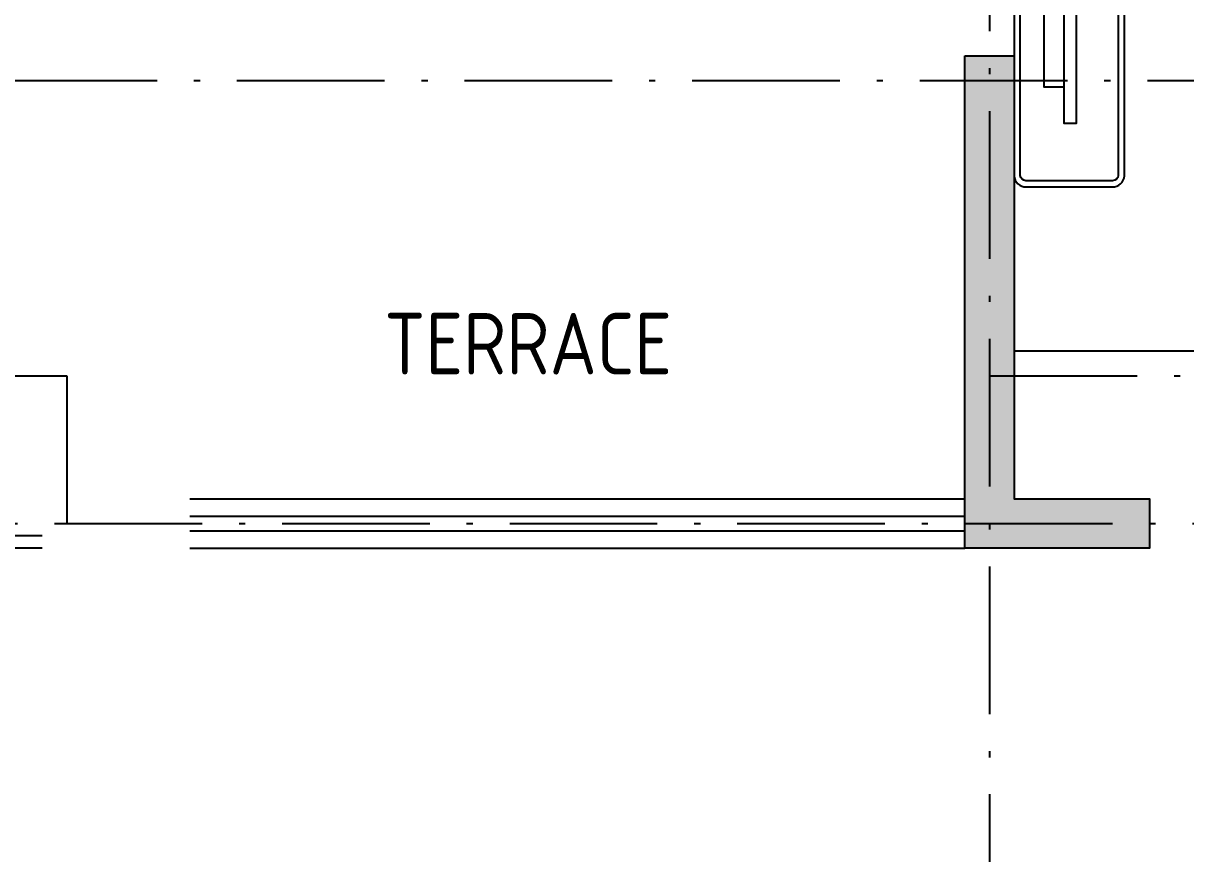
# Model space of a CAD drawing. Extents: x 94328 to 153134, y 57446 to 99026.
# Drawn here: x 112478 to 117203, y 72452 to 75858 of the extents above; entities that cross this region are included whole.
import ezdxf

# ---------------------------------------------------------------- set-up
doc = ezdxf.new("R2010")
doc.units = 0
doc.header["$LTSCALE"] = 1000
doc.header["$MEASUREMENT"] = 0
for name, pattern in [('ACAD_ISO04W100', [30.5, 24, -3, 0.5, -3]), ('ACAD_ISO10W100', [18.5, 12, -3, 0.5, -3]), ('CONTINOUS', [0])]:
    doc.linetypes.add(name, pattern=pattern)
for name, color, linetype in [('DOTE', 1, 'ACAD_ISO04W100'), ('PUB_TEXT', 7, 'CONTINUOUS'), ('WINDOW', 85, 'CONTINUOUS'), ('剪力墙', 8, 'CONTINOUS'), ('家具', 44, 'CONTINUOUS'), ('栏杆', 42, 'CONTINUOUS')]:
    doc.layers.add(name, color=color, linetype=linetype)
doc.styles.get("Standard").update_dxf_attribs({"font": 'GBENOR', "bigfont": 'GBCBIG'})

# ---------------------------------------------------------------- blocks, each defined once
blk = doc.blocks.new('A$C1D226055')
at = {"layer": '家具'}
blk.add_lwpolyline([(424.2, 1730.1, -0.395939), (473.6, 1685.7), (473.6, 44.5, -0.395939), (424.2, 0), (74.4, 0, -0.395939), (25, 44.5), (25, 1685.7, -0.395939), (74.4, 1730.1)], format="xyb", close=True, dxfattribs=at)
at = {"layer": '家具', "color": 8}
for points in [[(426.2, 1705.1), (72.4, 1705.1)], [(50, 1685.7), (50, 44.5)], [(448.6, 44.5), (448.6, 1685.7)], [(72.4, 25), (426.2, 25)]]:
    blk.add_lwpolyline(points, dxfattribs=at)
at = {"layer": '家具'}
for points in [[(269.6, 1572.1), (221.9, 1572.1), (221.9, 258.1), (269.6, 258.1)], [(269.6, 1423.7), (352.7, 1423.7), (352.7, 406.4), (269.6, 406.4)]]:
    blk.add_lwpolyline(points, close=True, dxfattribs=at)
at = {"layer": '家具', "color": 8}
for centre, start, end in [((73.4, 1681.6), 91.1893, 175.2129), ((425.2, 1681.6), 4.7871, 88.8107), ((73.4, 48.5), 184.7871, 268.8107), ((425.2, 48.5), 271.1893, 355.2129)]:
    blk.add_arc(centre, 23.6, start, end, dxfattribs=at)
blk = doc.blocks.new('jlq4')
at = {"layer": '剪力墙'}
blk.add_lwpolyline([(116305.1, 75726.1), (116505.1, 75726.1), (116505.1, 73926.1), (117055.1, 73926.1), (117055.1, 73726.1), (116305.1, 73726.1), (116305.1, 75526.1), (116305.1, 75526.1)], close=True, dxfattribs=at)
for points in [[(116305.1, 75726.1), (116305.1, 73726.1), (116505.1, 75726.1), (116505.1, 73926.1)], [(116505.1, 73926.1), (117055.1, 73926.1), (116305.1, 73726.1), (117055.1, 73726.1)]]:
    blk.add_solid(points, dxfattribs=at)

msp = doc.modelspace()

# ---------------------------------------------------------------- linework, layer by layer
at = {"layer": 'DOTE', "linetype": 'ACAD_ISO10W100', "ltscale": 0.05}
for p, q in [((116405.1, 80126.1), (116405.1, 72452)), ((105021.7, 75626.1), (135909.1, 75626.1)), ((105021.7, 74426.1), (112655.1, 74426.1)), ((112655.1, 74426.1), (112655.1, 73826.1)), ((116405.1, 74426.1), (120005.1, 74426.1)), ((108905.1, 73826.1), (135909.1, 73826.1))]:
    msp.add_line(p, q, dxfattribs=at)
at = {"layer": 'WINDOW'}
for points in [[(119155.1, 74526.1), (116505.1, 74526.1)], [(112555.1, 73776.1), (111255.1, 73776.1)], [(112555.1, 73726.1), (111255.1, 73726.1)]]:
    msp.add_lwpolyline(points, dxfattribs=at)
at = {"layer": '栏杆'}
for points in [[(113155.1, 73926.1), (116305.1, 73926.1)], [(113155.1, 73856.1), (116305.1, 73856.1)], [(113155.1, 73796.1), (116305.1, 73796.1)], [(113155.1, 73726.1), (116305.1, 73726.1)]]:
    msp.add_lwpolyline(points, dxfattribs=at)

# ---------------------------------------------------------------- block references
at = {"layer": '剪力墙'}
msp.add_blockref('jlq4', (0, 0), dxfattribs=at)
at = {"layer": '家具', "xscale": -1}
msp.add_blockref('A$C1D226055', (116978.7, 75193.7), dxfattribs=at)

# ---------------------------------------------------------------- texts
at = {"layer": 'PUB_TEXT'}
msp.add_text('TERRACE', height=250, dxfattribs=at).set_placement((113945.1, 74431.8, 0))

doc.saveas('drawing.dxf')
